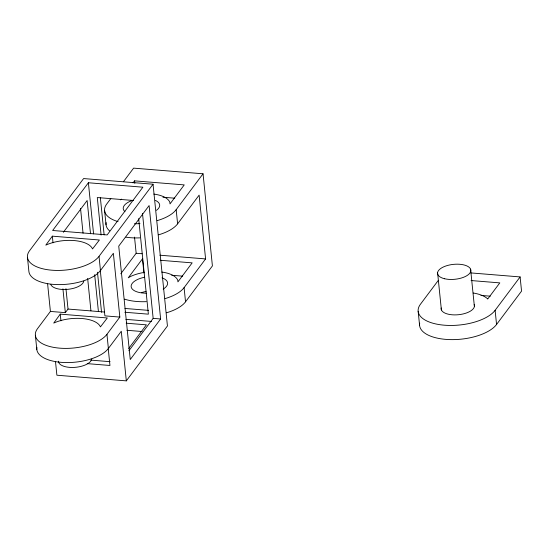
<?xml version="1.0" encoding="UTF-8"?>
<svg xmlns="http://www.w3.org/2000/svg" width="549" height="549" viewBox="0 0 549 549"><rect width="100%" height="100%" fill="white"/><g stroke="black" fill="none" stroke-linecap="round" stroke-linejoin="round"><path stroke-width="0.82" d="M88.382 182.755L52.642 230.484L107.144 234.924L142.884 187.195L88.382 182.755L93.577 233.895M52.347 236.166L45.8 245.129A28.788 12.888 -5.8 0 1 92.52 248.937L99.383 240.002L52.347 236.166L53.02 242.836M63.348 232.282L87.133 200.522L90.516 233.778M110.795 198.594L106.739 204.008A37.051 16.587 -5.8 0 0 118.09 221.624M123.47 181.671L133.613 168.131L203.048 173.786L212.408 265.922L185.535 301.806A37.051 16.587 -5.8 0 1 166.525 312.779M133.036 182.892L134.56 180.854L184.244 184.903L170.012 203.905L169.833 202.231A28.953 12.963 -5.8 0 0 153.83 194.078M47.557 283.359L50.405 311.427L37.51 328.652A37.051 16.587 -5.8 0 0 59.731 348.162A37.051 16.587 -5.8 0 0 106.945 334.307L119.84 317.082L113.362 253.295L100.46 270.52A37.051 16.587 -5.8 0 1 60.26 284.608A37.051 16.587 -5.8 0 1 28.891 271.46L27.45 257.289M99.026 256.342L153.041 184.217L83.606 178.562L29.591 250.687A37.051 16.587 -5.8 0 0 51.812 270.197A37.051 16.587 -5.8 0 0 99.026 256.342L100.46 270.52M60.266 314.131L53.72 323.093A28.788 12.888 -5.8 0 1 100.44 326.895L107.302 317.967L60.266 314.131L60.939 320.801M50.405 311.427L65.338 312.642L68.028 309.053L65.955 288.644M120.801 273.773L136.159 253.267L134.519 237.113M157.172 220.636A37.051 16.587 -5.8 0 0 176.174 209.67L203.048 173.786M158.606 234.814A37.051 16.587 -5.8 0 0 177.615 223.841L199.115 195.135L205.594 258.922L184.093 287.635A37.051 16.587 -5.8 0 1 165.091 298.601M36.9 347.243A37.051 16.587 -5.8 0 0 65.805 362.566A37.051 16.587 -5.8 0 0 108.379 348.478L121.281 331.26L126.318 380.869L56.89 375.214L55.518 361.764M128.699 348.498L146.411 324.843L126.201 323.196M128.864 350.804L153.157 318.365L142.5 213.486M160.624 318.969L130.257 359.52L118.735 246.117L149.102 205.566L160.624 318.969L153.157 318.365M126.318 380.869L167.438 325.969L153.041 184.217M438.308 280.381L420.459 304.221A39.837 17.836 -5.8 0 0 444.354 325.2A39.837 17.836 -5.8 0 0 495.116 310.302L520.109 276.929L470.905 272.922M419.69 323.141A39.837 17.836 -5.8 0 0 450.777 339.618A39.837 17.836 -5.8 0 0 496.557 324.473L521.55 291.107L520.109 276.929M120.327 199.857L121.583 199.136M162.95 197.228L174.74 198.189M133.489 200.488L97.29 197.544L101.098 235.061M136.159 253.267L142.088 253.755M159.869 255.203L205.594 258.922M471.069 280.546L499.803 282.886L487.697 299.054L487.347 298.581A32.803 14.686 -5.8 0 0 473.19 293.001M160.164 260.26L192.164 262.868L177.931 281.87L177.752 280.196A28.953 12.963 -5.8 0 0 161.749 272.043M480.958 295.41L490.257 296.172M171.707 275.262L182.659 276.147M124.966 308.456L148.539 310.37M124.801 312.244L148.374 314.165L138.677 218.667M68.028 309.053L104.228 312.004M119.84 317.082L104.907 315.867L100.247 269.936M125.906 319.367L151.455 321.446M126.922 330.285L142.081 331.521M90.75 360.11L110.109 361.688M87.216 363.63L109.951 365.476L108.235 348.601M495.116 310.302L496.557 324.473M470.589 269.161L474.391 306.541M437.58 272.537L441.389 309.917M418.16 311.317L419.601 325.488M176.174 209.67L177.615 223.841M184.093 287.635L185.535 301.806M134.56 180.854L134.814 183.359M143.92 272.997L142.479 258.819L128.246 277.821L130.765 276.373A28.953 12.963 -5.8 0 1 144.27 272.407M104.598 210.61L106.039 224.788M100.323 197.366L104.132 234.883M106.945 334.307L108.379 348.478M97.475 272.249L101.544 312.312M94.668 274.699L98.395 311.365M80.538 208.442L83.05 233.167M87.641 278.357L90.928 310.761M62.922 288.829L65.338 312.642M35.369 335.254L36.81 349.425M474.185 304.599A16.731 7.494 -5.8 0 1 458.573 314.707A16.731 7.494 -5.8 0 1 441.183 307.975M91.71 359.115A16.731 7.494 -5.8 0 1 74.438 367.398A16.731 7.494 -5.8 0 1 58.441 361.201M83.791 281.15A16.731 7.494 -5.8 0 1 67.973 289.316A16.731 7.494 -5.8 0 1 50.789 284.526M146.295 301.655A37.051 16.587 -5.8 0 1 124.548 299.136M162.01 277.835A18.323 8.208 -5.8 0 1 163.197 289.069M146.274 293.173A18.323 8.208 -5.8 0 1 131.149 286.667A18.323 8.208 -5.8 0 1 144.593 277.238M141.361 292.699A18.323 8.208 -5.8 0 1 146.034 291.416M155.394 200.392A18.323 8.208 -5.8 0 1 156.444 210.329M124.946 211.688A18.323 8.208 -5.8 0 1 132.837 200.275M139.981 223.601A37.051 16.587 -5.8 0 1 134.388 223.759M139.81 237.861A37.051 16.587 -5.8 0 1 125.975 237.189M109.512 230.813A37.051 16.587 -5.8 0 1 106.129 222.599M444.676 278.768A16.731 7.494 -5.8 0 0 470.795 271.103A16.731 7.494 -5.8 0 0 447.092 265.592A16.731 7.494 -5.8 0 0 444.676 278.768"/></g></svg>
